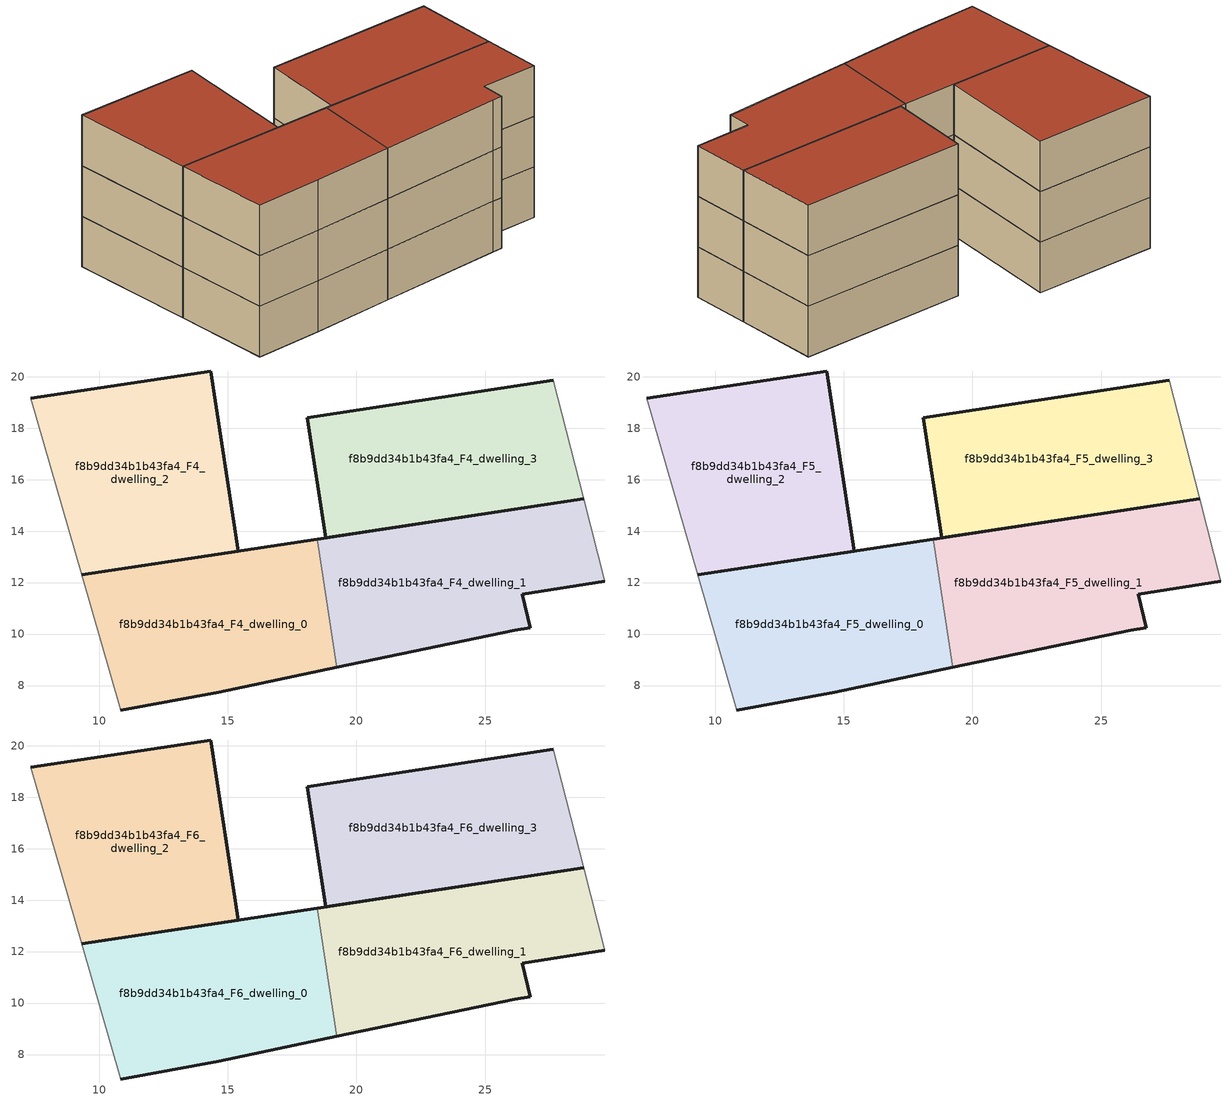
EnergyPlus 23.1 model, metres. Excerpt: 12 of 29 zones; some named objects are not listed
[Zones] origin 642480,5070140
f8b9dd34b1b43fa4_F4_dwelling_0
 floor to f8b9dd34b1b43fa4_F3_dwelling_0 (EU_floor_Construction): 19.24,8.71 18.48,13.69 9.32,12.29 10.84,7.05 14.64,7.75 z12
 wall outside (EU_wall_Construction): 9.32,12.29 18.48,13.69 / 19.24,8.71 14.64,7.75 10.84,7.05 z12:15
 wall adiabatic (EU_wall_Construction): 10.84,7.05 9.32,12.29 z12:15
 wall to f8b9dd34b1b43fa4_F4_dwelling_1 (EU_wall_Construction): 18.48,13.69 19.24,8.71 z12:15
f8b9dd34b1b43fa4_F4_dwelling_1
 floor to f8b9dd34b1b43fa4_F3_dwelling_1 (EU_floor_Construction): 26.75,10.25 26.45,11.55 29.66,12.05 28.83,15.27 18.48,13.69 19.24,8.71 26.15,10.15 z12
 wall outside (EU_wall_Construction): 18.48,13.69 28.83,15.27 / 29.66,12.05 26.45,11.55 26.75,10.25 26.15,10.15 19.24,8.71 z12:15
 wall adiabatic (EU_wall_Construction): 28.83,15.27 29.66,12.05 z12:15
f8b9dd34b1b43fa4_F4_dwelling_2
 floor to f8b9dd34b1b43fa4_F3_dwelling_2 (EU_floor_Construction): 15.4,13.22 14.34,20.22 7.34,19.16 9.32,12.29 z12
 wall outside (EU_wall_Construction): 7.34,19.16 14.34,20.22 15.4,13.22 9.32,12.29 z12:15
 wall adiabatic (EU_wall_Construction): 9.32,12.29 7.34,19.16 z12:15
f8b9dd34b1b43fa4_F4_dwelling_3
 floor to f8b9dd34b1b43fa4_F3_dwelling_3 (EU_floor_Construction): 28.83,15.27 27.65,19.87 18.1,18.41 18.81,13.74 z12
 wall outside (EU_wall_Construction): 28.83,15.27 18.81,13.74 18.1,18.41 27.65,19.87 z12:15
 wall adiabatic (EU_wall_Construction): 27.65,19.87 28.83,15.27 z12:15
f8b9dd34b1b43fa4_F5_dwelling_0
 floor to f8b9dd34b1b43fa4_F4_dwelling_0 (EU_floor_Construction): 19.24,8.71 18.48,13.69 9.32,12.29 10.84,7.05 14.64,7.75 z15
 wall outside (EU_wall_Construction): 9.32,12.29 18.48,13.69 / 19.24,8.71 14.64,7.75 10.84,7.05 z15:18
 wall adiabatic (EU_wall_Construction): 10.84,7.05 9.32,12.29 z15:18
 wall to f8b9dd34b1b43fa4_F5_dwelling_1 (EU_wall_Construction): 18.48,13.69 19.24,8.71 z15:18
f8b9dd34b1b43fa4_F5_dwelling_1
 floor to f8b9dd34b1b43fa4_F4_dwelling_1 (EU_floor_Construction): 26.75,10.25 26.45,11.55 29.66,12.05 28.83,15.27 18.48,13.69 19.24,8.71 26.15,10.15 z15
 wall outside (EU_wall_Construction): 18.48,13.69 28.83,15.27 / 29.66,12.05 26.45,11.55 26.75,10.25 26.15,10.15 19.24,8.71 z15:18
 wall adiabatic (EU_wall_Construction): 28.83,15.27 29.66,12.05 z15:18
f8b9dd34b1b43fa4_F5_dwelling_2
 floor to f8b9dd34b1b43fa4_F4_dwelling_2 (EU_floor_Construction): 15.4,13.22 14.34,20.22 7.34,19.16 9.32,12.29 z15
 wall outside (EU_wall_Construction): 7.34,19.16 14.34,20.22 15.4,13.22 9.32,12.29 z15:18
 wall adiabatic (EU_wall_Construction): 9.32,12.29 7.34,19.16 z15:18
f8b9dd34b1b43fa4_F5_dwelling_3
 floor to f8b9dd34b1b43fa4_F4_dwelling_3 (EU_floor_Construction): 28.83,15.27 27.65,19.87 18.1,18.41 18.81,13.74 z15
 wall outside (EU_wall_Construction): 28.83,15.27 18.81,13.74 18.1,18.41 27.65,19.87 z15:18
 wall adiabatic (EU_wall_Construction): 27.65,19.87 28.83,15.27 z15:18
f8b9dd34b1b43fa4_F6_dwelling_0
 floor to f8b9dd34b1b43fa4_F5_dwelling_0 (EU_floor_Construction): 19.24,8.71 18.48,13.69 9.32,12.29 10.84,7.05 14.64,7.75 z18
 wall outside (EU_wall_Construction): 9.32,12.29 18.48,13.69 / 19.24,8.71 14.64,7.75 10.84,7.05 z18:21
 wall adiabatic (EU_wall_Construction): 10.84,7.05 9.32,12.29 z18:21
 wall to f8b9dd34b1b43fa4_F6_dwelling_1 (EU_wall_Construction): 18.48,13.69 19.24,8.71 z18:21
 roof outside (EU_roof_Construction): 18.48,13.69 19.24,8.71 14.64,7.75 10.84,7.05 9.32,12.29 z21
f8b9dd34b1b43fa4_F6_dwelling_1
 floor to f8b9dd34b1b43fa4_F5_dwelling_1 (EU_floor_Construction): 26.75,10.25 26.45,11.55 29.66,12.05 28.83,15.27 18.48,13.69 19.24,8.71 26.15,10.15 z18
 wall outside (EU_wall_Construction): 18.48,13.69 28.83,15.27 / 29.66,12.05 26.45,11.55 26.75,10.25 26.15,10.15 19.24,8.71 z18:21
 wall adiabatic (EU_wall_Construction): 28.83,15.27 29.66,12.05 z18:21
 roof outside (EU_roof_Construction): 28.83,15.27 29.66,12.05 26.45,11.55 26.75,10.25 26.15,10.15 19.24,8.71 18.48,13.69 z21
f8b9dd34b1b43fa4_F6_dwelling_2
 floor to f8b9dd34b1b43fa4_F5_dwelling_2 (EU_floor_Construction): 15.4,13.22 14.34,20.22 7.34,19.16 9.32,12.29 z18
 wall outside (EU_wall_Construction): 7.34,19.16 14.34,20.22 15.4,13.22 9.32,12.29 z18:21
 wall adiabatic (EU_wall_Construction): 9.32,12.29 7.34,19.16 z18:21
 roof outside (EU_roof_Construction): 14.34,20.22 15.4,13.22 9.32,12.29 7.34,19.16 z21
f8b9dd34b1b43fa4_F6_dwelling_3
 floor to f8b9dd34b1b43fa4_F5_dwelling_3 (EU_floor_Construction): 28.83,15.27 27.65,19.87 18.1,18.41 18.81,13.74 z18
 wall outside (EU_wall_Construction): 28.83,15.27 18.81,13.74 18.1,18.41 27.65,19.87 z18:21
 wall adiabatic (EU_wall_Construction): 27.65,19.87 28.83,15.27 z18:21
 roof outside (EU_roof_Construction): 27.65,19.87 28.83,15.27 18.81,13.74 18.1,18.41 z21
[Building]
EU S2 Campaign: North Axis=0; Terrain=City; Solar Distribution=FullExterior
[Site:Location]
Lyon-Bron: Latitude=45.75; Longitude=5; Time Zone=1; Elevation=198
[SizingPeriod:WeatherFileDays]
AnnualSizingPeriod: Begin Month=1; Begin Day of Month=1; End Month=12; End Day of Month=31; Day of Week for Start Day=Monday; Use Weather File Daylight Saving Period=No; Use Weather File Rain and Snow Indicators=No
[MATERIAL]
EU_InternalMass_Material: Roughness=MediumRough; Thickness=0.1; Conductivity=1; Density=1800; Specific Heat=900; Thermal Absorptance=0.9; Solar Absorptance=0.7; Visible Absorptance=0.7
[MATERIAL:NOMASS] Roughness=MediumRough; Thermal Absorptance=0.9; Solar Absorptance=0.7; Visible Absorptance=0.7
Name | Thermal Resistance
EU_wall_NoMass | 0.776494
EU_roof_NoMass | 0.486893
EU_floor_NoMass | 0.421597
[CONSTRUCTION]
EU_wall_Construction: EU_wall_NoMass
EU_roof_Construction: EU_roof_NoMass
EU_floor_Construction: EU_floor_NoMass
EU_InternalMass_Construction: EU_InternalMass_Material
[ZONE] Type=1; Multiplier=1; Ceiling Height=autocalculate; Floor Area=autocalculate; Part of Total Floor Area=Yes
Name | Volume
f8b9dd34b1b43fa4_F4_dwelling_0; f8b9dd34b1b43fa4_F5_dwelling_0; f8b9dd34b1b43fa4_F6_dwelling_0 | 140.502
f8b9dd34b1b43fa4_F4_dwelling_1; f8b9dd34b1b43fa4_F5_dwelling_1; f8b9dd34b1b43fa4_F6_dwelling_1 | 140.5
f8b9dd34b1b43fa4_F4_dwelling_2; f8b9dd34b1b43fa4_F5_dwelling_2; f8b9dd34b1b43fa4_F6_dwelling_2 | 140.491
f8b9dd34b1b43fa4_F4_dwelling_3; f8b9dd34b1b43fa4_F5_dwelling_3; f8b9dd34b1b43fa4_F6_dwelling_3 | 140.49
[INTERNALMASS] Construction=EU_InternalMass_Construction
Name | Zone or ZoneList | Surface Area
f8b9dd34b1b43fa4_F4_dwelling_0_EU_InternalMass | f8b9dd34b1b43fa4_F4_dwelling_0 | 58.5381
f8b9dd34b1b43fa4_F4_dwelling_1_EU_InternalMass | f8b9dd34b1b43fa4_F4_dwelling_1 | 58.5406
f8b9dd34b1b43fa4_F4_dwelling_2_EU_InternalMass | f8b9dd34b1b43fa4_F4_dwelling_2 | 58.5353
f8b9dd34b1b43fa4_F4_dwelling_3_EU_InternalMass | f8b9dd34b1b43fa4_F4_dwelling_3 | 58.543
f8b9dd34b1b43fa4_F5_dwelling_0_EU_InternalMass | f8b9dd34b1b43fa4_F5_dwelling_0 | 58.5381
f8b9dd34b1b43fa4_F5_dwelling_1_EU_InternalMass | f8b9dd34b1b43fa4_F5_dwelling_1 | 58.5406
f8b9dd34b1b43fa4_F5_dwelling_2_EU_InternalMass | f8b9dd34b1b43fa4_F5_dwelling_2 | 58.5353
f8b9dd34b1b43fa4_F5_dwelling_3_EU_InternalMass | f8b9dd34b1b43fa4_F5_dwelling_3 | 58.543
f8b9dd34b1b43fa4_F6_dwelling_0_EU_InternalMass | f8b9dd34b1b43fa4_F6_dwelling_0 | 58.5381
f8b9dd34b1b43fa4_F6_dwelling_1_EU_InternalMass | f8b9dd34b1b43fa4_F6_dwelling_1 | 58.5406
f8b9dd34b1b43fa4_F6_dwelling_2_EU_InternalMass | f8b9dd34b1b43fa4_F6_dwelling_2 | 58.5353
f8b9dd34b1b43fa4_F6_dwelling_3_EU_InternalMass | f8b9dd34b1b43fa4_F6_dwelling_3 | 58.543
[OTHEREQUIPMENT] Fuel Type=Electricity; Design Level Calculation Method=Watts/Area; Power per Zone Floor Area=1; Fraction Latent=0; Fraction Radiant=0; Fraction Lost=0; Carbon Dioxide Generation Rate=0; EndUse Subcategory=EU_Step8_InternalGains
Name | Zone or ZoneList or Space or SpaceList | Schedule
EU_Step8_InternalGain_f8b9dd34b1b43fa4_F4_dwelling_0_f000 | f8b9dd34b1b43fa4_F4_dwelling_0 | EU_Step8_GainSchedule_f8b9dd34b1b43fa4_F4_dwelling_0_f000
EU_Step8_InternalGain_f8b9dd34b1b43fa4_F4_dwelling_1_f000 | f8b9dd34b1b43fa4_F4_dwelling_1 | EU_Step8_GainSchedule_f8b9dd34b1b43fa4_F4_dwelling_1_f000
EU_Step8_InternalGain_f8b9dd34b1b43fa4_F4_dwelling_2_f000 | f8b9dd34b1b43fa4_F4_dwelling_2 | EU_Step8_GainSchedule_f8b9dd34b1b43fa4_F4_dwelling_2_f000
EU_Step8_InternalGain_f8b9dd34b1b43fa4_F4_dwelling_3_f000 | f8b9dd34b1b43fa4_F4_dwelling_3 | EU_Step8_GainSchedule_f8b9dd34b1b43fa4_F4_dwelling_3_f000
EU_Step8_InternalGain_f8b9dd34b1b43fa4_F5_dwelling_0_f000 | f8b9dd34b1b43fa4_F5_dwelling_0 | EU_Step8_GainSchedule_f8b9dd34b1b43fa4_F5_dwelling_0_f000
EU_Step8_InternalGain_f8b9dd34b1b43fa4_F5_dwelling_1_f000 | f8b9dd34b1b43fa4_F5_dwelling_1 | EU_Step8_GainSchedule_f8b9dd34b1b43fa4_F5_dwelling_1_f000
EU_Step8_InternalGain_f8b9dd34b1b43fa4_F5_dwelling_2_f000 | f8b9dd34b1b43fa4_F5_dwelling_2 | EU_Step8_GainSchedule_f8b9dd34b1b43fa4_F5_dwelling_2_f000
EU_Step8_InternalGain_f8b9dd34b1b43fa4_F5_dwelling_3_f000 | f8b9dd34b1b43fa4_F5_dwelling_3 | EU_Step8_GainSchedule_f8b9dd34b1b43fa4_F5_dwelling_3_f000
EU_Step8_InternalGain_f8b9dd34b1b43fa4_F6_dwelling_0_f000 | f8b9dd34b1b43fa4_F6_dwelling_0 | EU_Step8_GainSchedule_f8b9dd34b1b43fa4_F6_dwelling_0_f000
EU_Step8_InternalGain_f8b9dd34b1b43fa4_F6_dwelling_1_f000 | f8b9dd34b1b43fa4_F6_dwelling_1 | EU_Step8_GainSchedule_f8b9dd34b1b43fa4_F6_dwelling_1_f000
EU_Step8_InternalGain_f8b9dd34b1b43fa4_F6_dwelling_2_f000 | f8b9dd34b1b43fa4_F6_dwelling_2 | EU_Step8_GainSchedule_f8b9dd34b1b43fa4_F6_dwelling_2_f000
EU_Step8_InternalGain_f8b9dd34b1b43fa4_F6_dwelling_3_f000 | f8b9dd34b1b43fa4_F6_dwelling_3 | EU_Step8_GainSchedule_f8b9dd34b1b43fa4_F6_dwelling_3_f000
[ZONEVENTILATION:DESIGNFLOWRATE] Schedule=EU_AlwaysOn; Design Flow Rate Calculation Method=AirChanges/Hour; Air Changes per Hour=0.693814; Ventilation Type=Natural; Fan Pressure Rise=0; Fan Total Efficiency=1; Constant Term Coefficient=1; Temperature Term Coefficient=0; Velocity Term Coefficient=0; Velocity Squared Term Coefficient=0; Minimum Indoor Temperature=-100; Maximum Indoor Temperature=100; Delta Temperature=-100; Minimum Outdoor Temperature=-100; Maximum Outdoor Temperature=100; Maximum Wind Speed=40
Name | Zone or ZoneList or Space or SpaceList
EU_ConstantAir_f8b9dd34b1b43fa4_F4_dwelling_0 | f8b9dd34b1b43fa4_F4_dwelling_0
EU_ConstantAir_f8b9dd34b1b43fa4_F4_dwelling_1 | f8b9dd34b1b43fa4_F4_dwelling_1
EU_ConstantAir_f8b9dd34b1b43fa4_F4_dwelling_2 | f8b9dd34b1b43fa4_F4_dwelling_2
EU_ConstantAir_f8b9dd34b1b43fa4_F4_dwelling_3 | f8b9dd34b1b43fa4_F4_dwelling_3
EU_ConstantAir_f8b9dd34b1b43fa4_F5_dwelling_0 | f8b9dd34b1b43fa4_F5_dwelling_0
EU_ConstantAir_f8b9dd34b1b43fa4_F5_dwelling_1 | f8b9dd34b1b43fa4_F5_dwelling_1
EU_ConstantAir_f8b9dd34b1b43fa4_F5_dwelling_2 | f8b9dd34b1b43fa4_F5_dwelling_2
EU_ConstantAir_f8b9dd34b1b43fa4_F5_dwelling_3 | f8b9dd34b1b43fa4_F5_dwelling_3
EU_ConstantAir_f8b9dd34b1b43fa4_F6_dwelling_0 | f8b9dd34b1b43fa4_F6_dwelling_0
EU_ConstantAir_f8b9dd34b1b43fa4_F6_dwelling_1 | f8b9dd34b1b43fa4_F6_dwelling_1
EU_ConstantAir_f8b9dd34b1b43fa4_F6_dwelling_2 | f8b9dd34b1b43fa4_F6_dwelling_2
EU_ConstantAir_f8b9dd34b1b43fa4_F6_dwelling_3 | f8b9dd34b1b43fa4_F6_dwelling_3
[HVACTEMPLATE:THERMOSTAT] Constant Heating Setpoint=20; Constant Cooling Setpoint=50
EU_HeatOnly_f8b9dd34b1b43fa4_F5_dwelling_2; EU_HeatOnly_f8b9dd34b1b43fa4_F5_dwelling_3; EU_HeatOnly_f8b9dd34b1b43fa4_F6_dwelling_0; EU_HeatOnly_f8b9dd34b1b43fa4_F6_dwelling_1; EU_HeatOnly_f8b9dd34b1b43fa4_F6_dwelling_2; EU_HeatOnly_f8b9dd34b1b43fa4_F6_dwelling_3
[HVACTEMPLATE:ZONE:IDEALLOADSAIRSYSTEM] System Availability Schedule=EU_AlwaysOn; Maximum Heating Supply Air Temperature=50; Minimum Cooling Supply Air Temperature=13; Maximum Heating Supply Air Humidity Ratio=0.0156; Minimum Cooling Supply Air Humidity Ratio=0.0077; Heating Limit=NoLimit; Cooling Limit=NoLimit; Heating Availability Schedule=EU_AlwaysOn; Cooling Availability Schedule=EU_CoolingOff; Dehumidification Control Type=ConstantSensibleHeatRatio; Cooling Sensible Heat Ratio=0.7; Dehumidification Setpoint=60; Humidification Control Type=None; Humidification Setpoint=30; Outdoor Air Method=None; Outdoor Air Flow Rate per Person=0.00944; Outdoor Air Flow Rate per Zone Floor Area=0; Outdoor Air Flow Rate per Zone=0; Demand Controlled Ventilation Type=None; Outdoor Air Economizer Type=NoEconomizer; Heat Recovery Type=None; Sensible Heat Recovery Effectiveness=0.7; Latent Heat Recovery Effectiveness=0.65
Name | Template Thermostat
f8b9dd34b1b43fa4_F4_dwelling_0 | EU_HeatOnly_f8b9dd34b1b43fa4_F4_dwelling_0
f8b9dd34b1b43fa4_F4_dwelling_1 | EU_HeatOnly_f8b9dd34b1b43fa4_F4_dwelling_1
f8b9dd34b1b43fa4_F4_dwelling_2 | EU_HeatOnly_f8b9dd34b1b43fa4_F4_dwelling_2
f8b9dd34b1b43fa4_F4_dwelling_3 | EU_HeatOnly_f8b9dd34b1b43fa4_F4_dwelling_3
f8b9dd34b1b43fa4_F5_dwelling_0 | EU_HeatOnly_f8b9dd34b1b43fa4_F5_dwelling_0
f8b9dd34b1b43fa4_F5_dwelling_1 | EU_HeatOnly_f8b9dd34b1b43fa4_F5_dwelling_1
f8b9dd34b1b43fa4_F5_dwelling_2 | EU_HeatOnly_f8b9dd34b1b43fa4_F5_dwelling_2
f8b9dd34b1b43fa4_F5_dwelling_3 | EU_HeatOnly_f8b9dd34b1b43fa4_F5_dwelling_3
f8b9dd34b1b43fa4_F6_dwelling_0 | EU_HeatOnly_f8b9dd34b1b43fa4_F6_dwelling_0
f8b9dd34b1b43fa4_F6_dwelling_1 | EU_HeatOnly_f8b9dd34b1b43fa4_F6_dwelling_1
f8b9dd34b1b43fa4_F6_dwelling_2 | EU_HeatOnly_f8b9dd34b1b43fa4_F6_dwelling_2
f8b9dd34b1b43fa4_F6_dwelling_3 | EU_HeatOnly_f8b9dd34b1b43fa4_F6_dwelling_3
[SIZING:ZONE] Zone Cooling Design Supply Air Temperature Input Method=SupplyAirTemperature; Zone Cooling Design Supply Air Temperature=13; Zone Heating Design Supply Air Temperature Input Method=SupplyAirTemperature; Zone Heating Design Supply Air Temperature=50; Zone Cooling Design Supply Air Humidity Ratio=0.008; Zone Heating Design Supply Air Humidity Ratio=0.008; Cooling Design Air Flow Method=DesignDay; Cooling Design Air Flow Rate=0; Cooling Minimum Air Flow per Zone Floor Area=0.000762; Cooling Minimum Air Flow=0; Cooling Minimum Air Flow Fraction=0.2; Heating Design Air Flow Method=DesignDay; Heating Design Air Flow Rate=0; Heating Maximum Air Flow per Zone Floor Area=0.002032; Heating Maximum Air Flow=0.141576; Heating Maximum Air Flow Fraction=0.3; Account for Dedicated Outdoor Air System=No; Dedicated Outdoor Air System Control Strategy=NeutralSupplyAir; Dedicated Outdoor Air Low Setpoint Temperature for Design=autosize; Dedicated Outdoor Air High Setpoint Temperature for Design=autosize; Zone Load Sizing Method=Sensible Load Only No Latent Load; Zone Latent Cooling Design Supply Air Humidity Ratio Input Method=HumidityRatioDifference; Zone Cooling Design Supply Air Humidity Ratio Difference=0.005; Zone Latent Heating Design Supply Air Humidity Ratio Input Method=HumidityRatioDifference; Zone Humidification Design Supply Air Humidity Ratio Difference=0.005
f8b9dd34b1b43fa4_F4_dwelling_0; f8b9dd34b1b43fa4_F4_dwelling_1; f8b9dd34b1b43fa4_F4_dwelling_2; f8b9dd34b1b43fa4_F4_dwelling_3; f8b9dd34b1b43fa4_F5_dwelling_0; f8b9dd34b1b43fa4_F5_dwelling_1; f8b9dd34b1b43fa4_F5_dwelling_2; f8b9dd34b1b43fa4_F5_dwelling_3; f8b9dd34b1b43fa4_F6_dwelling_0; f8b9dd34b1b43fa4_F6_dwelling_1; f8b9dd34b1b43fa4_F6_dwelling_2; f8b9dd34b1b43fa4_F6_dwelling_3
[SCHEDULE:CONSTANT]
Name | Hourly Value
EU_AlwaysOn | 1
EU_CoolingOff | 0
[SCHEDULE:FILE] Column Number=1; Rows to Skip at Top=0; Number of Hours of Data=8760; Column Separator=Comma; Interpolate to Timestep=No; Minutes per Item=60; Adjust Schedule for Daylight Savings=Yes
Name | File
EU_Step8_GainSchedule_f8b9dd34b1b43fa4_F4_dwelling_0_f000 | ../../schedules/f8b9dd34b1b43fa4/f8b9dd34b1b43fa4_F4_dwelling_0_f000_gain.csv
EU_Step8_GainSchedule_f8b9dd34b1b43fa4_F4_dwelling_1_f000 | ../../schedules/f8b9dd34b1b43fa4/f8b9dd34b1b43fa4_F4_dwelling_1_f000_gain.csv
EU_Step8_GainSchedule_f8b9dd34b1b43fa4_F4_dwelling_2_f000 | ../../schedules/f8b9dd34b1b43fa4/f8b9dd34b1b43fa4_F4_dwelling_2_f000_gain.csv
EU_Step8_GainSchedule_f8b9dd34b1b43fa4_F4_dwelling_3_f000 | ../../schedules/f8b9dd34b1b43fa4/f8b9dd34b1b43fa4_F4_dwelling_3_f000_gain.csv
EU_Step8_GainSchedule_f8b9dd34b1b43fa4_F5_dwelling_0_f000 | ../../schedules/f8b9dd34b1b43fa4/f8b9dd34b1b43fa4_F5_dwelling_0_f000_gain.csv
EU_Step8_GainSchedule_f8b9dd34b1b43fa4_F5_dwelling_1_f000 | ../../schedules/f8b9dd34b1b43fa4/f8b9dd34b1b43fa4_F5_dwelling_1_f000_gain.csv
EU_Step8_GainSchedule_f8b9dd34b1b43fa4_F5_dwelling_2_f000 | ../../schedules/f8b9dd34b1b43fa4/f8b9dd34b1b43fa4_F5_dwelling_2_f000_gain.csv
EU_Step8_GainSchedule_f8b9dd34b1b43fa4_F5_dwelling_3_f000 | ../../schedules/f8b9dd34b1b43fa4/f8b9dd34b1b43fa4_F5_dwelling_3_f000_gain.csv
EU_Step8_GainSchedule_f8b9dd34b1b43fa4_F6_dwelling_0_f000 | ../../schedules/f8b9dd34b1b43fa4/f8b9dd34b1b43fa4_F6_dwelling_0_f000_gain.csv
EU_Step8_GainSchedule_f8b9dd34b1b43fa4_F6_dwelling_1_f000 | ../../schedules/f8b9dd34b1b43fa4/f8b9dd34b1b43fa4_F6_dwelling_1_f000_gain.csv
EU_Step8_GainSchedule_f8b9dd34b1b43fa4_F6_dwelling_2_f000 | ../../schedules/f8b9dd34b1b43fa4/f8b9dd34b1b43fa4_F6_dwelling_2_f000_gain.csv
EU_Step8_GainSchedule_f8b9dd34b1b43fa4_F6_dwelling_3_f000 | ../../schedules/f8b9dd34b1b43fa4/f8b9dd34b1b43fa4_F6_dwelling_3_f000_gain.csv
